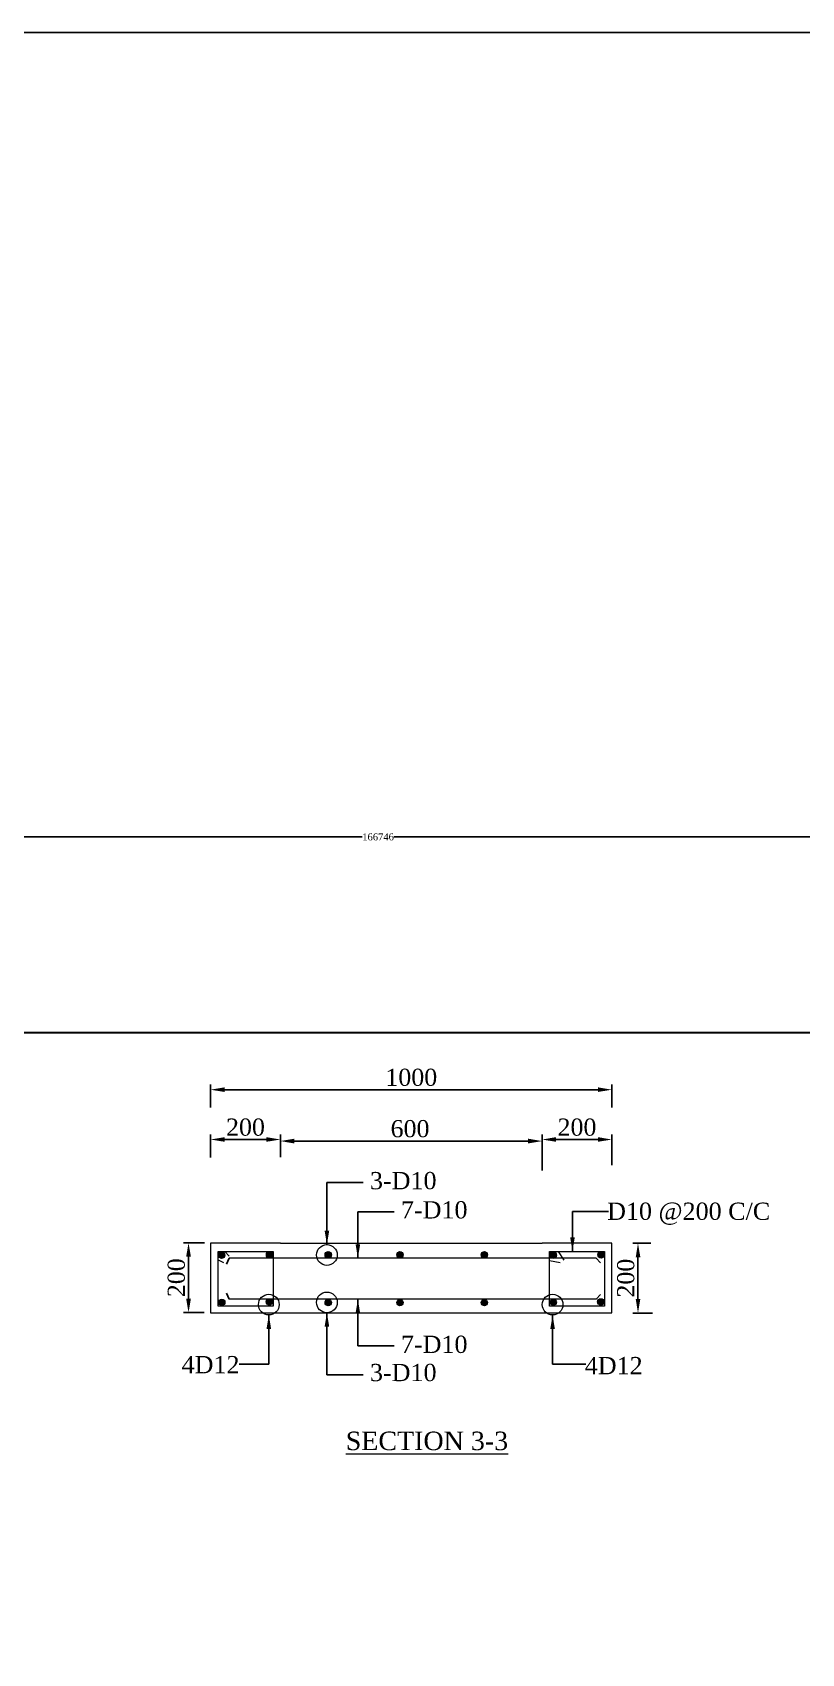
# Model space of a CAD drawing. Header units: metres. Extents: x -2434 to 11656, y -15288 to 8109.
# Drawn here: x 4451.5 to 4506.6, y -11655.3 to -11539.2 of the extents above; entities that cross this region are included whole.
import ezdxf

# ---------------------------------------------------------------- set-up
doc = ezdxf.new("R2010")
doc.units = ezdxf.units.M
doc.layers.add('Blocks', color=11, linetype='Continuous', lineweight=9)
doc.layers.add('LINE', color=7, linetype='Continuous')
doc.styles.get("Standard").update_dxf_attribs({"font": 'times.ttf'})
doc.dimstyles.get("Standard").update_dxf_attribs({"dimtxt": 0.5, "dimasz": 0.4075, "dimexe": 0.364, "dimexo": 0.219, "dimgap": 0.09, "dimtad": 0, "dimdec": 0, "dimlfac": 1000, "dimzin": 0, "dimdsep": 46, "dimtxsty": 'Standard', "dimcen": 0.09, "dimadec": 0, "dimazin": 0, "dimtfac": 1, "dimtdec": 0, "dimtofl": 0, "dimtmove": 0, "dimatfit": 3, "dimfxl": 1, "dimtolj": 1, "dimtzin": 0, "dimarcsym": 0})

# ---------------------------------------------------------------- blocks, each defined once
blk = doc.blocks.new('*D144')
at = {"layer": 'Blocks', "color": 0, "linetype": 'ByBlock', "lineweight": -2, "ltscale": 0.5}
for p, q in [((4464.27, -11619.79), (4464.27, -11618.14)), ((4468.27, -11618.51), (4465.27, -11618.51)), ((4469.27, -11619.78), (4469.27, -11618.14))]:
    blk.add_line(p, q, dxfattribs=at)
at = {"layer": 'Blocks', "color": 0, "linetype": 'ByBlock', "lineweight": -3, "ltscale": 0.5}
for points in [[(4465.27, -11618.34), (4465.27, -11618.67), (4464.27, -11618.51)], [(4468.27, -11618.34), (4468.27, -11618.67), (4469.27, -11618.51)]]:
    blk.add_solid(points, dxfattribs=at)
at = {"layer": 'Defpoints', "color": 0, "linetype": 'ByBlock', "lineweight": -3, "ltscale": 0.5}
for p in [(4464.27, -11618.51), (4464.27, -11620.01), (4469.27, -11620)]:
    blk.add_point(p, dxfattribs=at)
at = {"layer": 'Blocks', "color": 0, "linetype": 'ByBlock', "lineweight": 13, "ltscale": 0.5, "insert": (4466.77, -11617.63), "char_height": 1.23, "attachment_point": 5}
blk.add_mtext('\\A1;{\\fTimes New Roman|b0|i0|c0|p18;200}', dxfattribs=at)
blk = doc.blocks.new('*D145')
at = {"layer": 'Blocks', "color": 0, "linetype": 'ByBlock', "lineweight": -2, "ltscale": 0.5}
for p, q in [((4463.83, -11625.91), (4462.33, -11625.91)), ((4462.69, -11626.91), (4462.69, -11629.91)), ((4463.81, -11630.91), (4462.33, -11630.91))]:
    blk.add_line(p, q, dxfattribs=at)
at = {"layer": 'Blocks', "color": 0, "linetype": 'ByBlock', "lineweight": -3, "ltscale": 0.5}
for points in [[(4462.52, -11626.91), (4462.86, -11626.91), (4462.69, -11625.91)], [(4462.52, -11629.91), (4462.86, -11629.91), (4462.69, -11630.91)]]:
    blk.add_solid(points, dxfattribs=at)
at = {"layer": 'Defpoints', "color": 0, "linetype": 'ByBlock', "lineweight": -3, "ltscale": 0.5}
for p in [(4464.05, -11625.91), (4462.69, -11630.91), (4464.03, -11630.91)]:
    blk.add_point(p, dxfattribs=at)
at = {"layer": 'Blocks', "color": 0, "linetype": 'ByBlock', "lineweight": 13, "ltscale": 0.5, "insert": (4461.82, -11628.41), "char_height": 1.23, "attachment_point": 5, "rotation": 90}
blk.add_mtext('\\A1;{\\fTimes New Roman|b0|i0|c0|p18;200}', dxfattribs=at)
blk = doc.blocks.new('*D146')
at = {"layer": 'Blocks', "color": 0, "linetype": 'ByBlock', "lineweight": -2, "ltscale": 0.5}
for p, q in [((4488.02, -11620.74), (4488.02, -11618.14)), ((4492.02, -11618.51), (4489.02, -11618.51)), ((4493.02, -11620.35), (4493.02, -11618.14))]:
    blk.add_line(p, q, dxfattribs=at)
at = {"layer": 'Blocks', "color": 0, "linetype": 'ByBlock', "lineweight": -3, "ltscale": 0.5}
for points in [[(4489.02, -11618.34), (4489.02, -11618.67), (4488.02, -11618.51)], [(4492.02, -11618.34), (4492.02, -11618.67), (4493.02, -11618.51)]]:
    blk.add_solid(points, dxfattribs=at)
at = {"layer": 'Defpoints', "color": 0, "linetype": 'ByBlock', "lineweight": -3, "ltscale": 0.5}
for p in [(4488.02, -11618.51), (4488.02, -11620.96), (4493.02, -11620.57)]:
    blk.add_point(p, dxfattribs=at)
at = {"layer": 'Blocks', "color": 0, "linetype": 'ByBlock', "lineweight": 13, "ltscale": 0.5, "insert": (4490.52, -11617.63), "char_height": 1.23, "attachment_point": 5}
blk.add_mtext('\\A1;{\\fTimes New Roman|b0|i0|c0|p18;200}', dxfattribs=at)
blk = doc.blocks.new('*D147')
at = {"layer": 'Blocks', "color": 0, "linetype": 'ByBlock', "lineweight": -2, "ltscale": 0.5}
for p, q in [((4495.82, -11625.94), (4494.53, -11625.94)), ((4494.89, -11626.94), (4494.89, -11629.94)), ((4495.93, -11630.94), (4494.53, -11630.94))]:
    blk.add_line(p, q, dxfattribs=at)
at = {"layer": 'Blocks', "color": 0, "linetype": 'ByBlock', "lineweight": -3, "ltscale": 0.5}
for points in [[(4494.73, -11626.94), (4495.06, -11626.94), (4494.89, -11625.94)], [(4494.73, -11629.94), (4495.06, -11629.94), (4494.89, -11630.94)]]:
    blk.add_solid(points, dxfattribs=at)
at = {"layer": 'Defpoints', "color": 0, "linetype": 'ByBlock', "lineweight": -3, "ltscale": 0.5}
for p in [(4496.04, -11625.94), (4494.89, -11630.94), (4496.15, -11630.94)]:
    blk.add_point(p, dxfattribs=at)
at = {"layer": 'Blocks', "color": 0, "linetype": 'ByBlock', "lineweight": 13, "ltscale": 0.5, "insert": (4494.02, -11628.44), "char_height": 1.23, "attachment_point": 5, "rotation": 90}
blk.add_mtext('\\A1;{\\fTimes New Roman|b0|i0|c0|p18;200}', dxfattribs=at)
blk = doc.blocks.new('*D148')
at = {"layer": 'Blocks', "color": 0, "linetype": 'ByBlock', "lineweight": -2, "ltscale": 0.5}
for p, q in [((4469.27, -11619.78), (4469.27, -11618.25)), ((4487.02, -11618.62), (4470.27, -11618.62)), ((4488.02, -11620.52), (4488.02, -11618.25))]:
    blk.add_line(p, q, dxfattribs=at)
at = {"layer": 'Blocks', "color": 0, "linetype": 'ByBlock', "lineweight": -3, "ltscale": 0.5}
for points in [[(4470.27, -11618.45), (4470.27, -11618.79), (4469.27, -11618.62)], [(4487.02, -11618.45), (4487.02, -11618.79), (4488.02, -11618.62)]]:
    blk.add_solid(points, dxfattribs=at)
at = {"layer": 'Defpoints', "color": 0, "linetype": 'ByBlock', "lineweight": -3, "ltscale": 0.5}
for p in [(4469.27, -11618.62), (4469.27, -11620), (4488.02, -11620.74)]:
    blk.add_point(p, dxfattribs=at)
at = {"layer": 'Blocks', "color": 0, "linetype": 'ByBlock', "lineweight": 13, "ltscale": 0.5, "insert": (4478.56, -11617.74), "char_height": 1.23, "attachment_point": 5}
blk.add_mtext('\\A1;600', dxfattribs=at)
blk = doc.blocks.new('*D158')
at = {"color": 0, "lineweight": -2, "ltscale": 0.5}
for p, q in [((4392.9, -11596.98), (4392.9, -11596.46)), ((4393.3, -11596.83), (4475.13, -11596.83)), ((4559.24, -11596.83), (4477.41, -11596.83)), ((4559.64, -11596.98), (4559.64, -11596.46))]:
    blk.add_line(p, q, dxfattribs=at)
at = {"color": 0, "linetype": 'Continuous', "lineweight": -3, "ltscale": 0.5}
for points in [[(4393.3, -11596.76), (4393.3, -11596.89), (4392.9, -11596.83)], [(4559.24, -11596.76), (4559.24, -11596.89), (4559.64, -11596.83)]]:
    blk.add_solid(points, dxfattribs=at)
at = {"layer": 'Defpoints', "color": 0, "linetype": 'Continuous', "lineweight": -3, "ltscale": 0.5}
for p in [(4559.64, -11596.83), (4392.9, -11610.83), (4559.64, -11610.83)]:
    blk.add_point(p, dxfattribs=at)
at = {"color": 0, "linetype": 'Continuous', "lineweight": -3, "ltscale": 0.5, "insert": (4476.27, -11596.83), "char_height": 0.5, "attachment_point": 5}
blk.add_mtext('\\A1;166746', dxfattribs=at)
blk = doc.blocks.new('*D170')
at = {"layer": 'Blocks', "color": 0, "linetype": 'ByBlock', "lineweight": -2, "ltscale": 0.5}
for p, q in [((4464.27, -11616.21), (4464.27, -11614.57)), ((4465.27, -11614.94), (4492.02, -11614.94)), ((4493.02, -11616.21), (4493.02, -11614.57))]:
    blk.add_line(p, q, dxfattribs=at)
at = {"layer": 'Blocks', "color": 0, "linetype": 'ByBlock', "lineweight": -3, "ltscale": 0.5}
for points in [[(4465.27, -11614.77), (4465.27, -11615.1), (4464.27, -11614.94)], [(4492.02, -11614.77), (4492.02, -11615.1), (4493.02, -11614.94)]]:
    blk.add_solid(points, dxfattribs=at)
at = {"layer": 'Defpoints', "color": 0, "linetype": 'ByBlock', "lineweight": -3, "ltscale": 0.5}
for p in [(4493.02, -11614.94), (4464.27, -11616.43), (4493.02, -11616.43)]:
    blk.add_point(p, dxfattribs=at)
at = {"layer": 'Blocks', "color": 0, "linetype": 'ByBlock', "lineweight": 13, "ltscale": 0.5, "insert": (4478.65, -11614.06), "char_height": 1.23, "attachment_point": 5}
blk.add_mtext('\\A1;1000', dxfattribs=at)
blk = doc.blocks.new('*D182')
at = {"layer": 'Blocks', "color": 0, "linetype": 'ByBlock', "lineweight": -2, "ltscale": 0.5}
for p, q in [((4464.27, -11619.79), (4464.27, -11618.14)), ((4468.27, -11618.51), (4465.27, -11618.51)), ((4469.27, -11619.78), (4469.27, -11618.14))]:
    blk.add_line(p, q, dxfattribs=at)
at = {"layer": 'Blocks', "color": 0, "linetype": 'ByBlock', "lineweight": -3, "ltscale": 0.5}
for points in [[(4465.27, -11618.34), (4465.27, -11618.67), (4464.27, -11618.51)], [(4468.27, -11618.34), (4468.27, -11618.67), (4469.27, -11618.51)]]:
    blk.add_solid(points, dxfattribs=at)
at = {"layer": 'Defpoints', "color": 0, "linetype": 'ByBlock', "lineweight": -3, "ltscale": 0.5}
for p in [(4464.27, -11618.51), (4464.27, -11620.01), (4469.27, -11620)]:
    blk.add_point(p, dxfattribs=at)
at = {"layer": 'Blocks', "color": 0, "linetype": 'ByBlock', "lineweight": 13, "ltscale": 0.5, "insert": (4466.77, -11617.63), "char_height": 1.23, "attachment_point": 5}
blk.add_mtext('\\A1;{\\fTimes New Roman|b0|i0|c0|p18;200}', dxfattribs=at)
blk = doc.blocks.new('*D183')
at = {"layer": 'Blocks', "color": 0, "linetype": 'ByBlock', "lineweight": -2, "ltscale": 0.5}
for p, q in [((4463.83, -11625.91), (4462.33, -11625.91)), ((4462.69, -11626.91), (4462.69, -11629.91)), ((4463.81, -11630.91), (4462.33, -11630.91))]:
    blk.add_line(p, q, dxfattribs=at)
at = {"layer": 'Blocks', "color": 0, "linetype": 'ByBlock', "lineweight": -3, "ltscale": 0.5}
for points in [[(4462.52, -11626.91), (4462.86, -11626.91), (4462.69, -11625.91)], [(4462.52, -11629.91), (4462.86, -11629.91), (4462.69, -11630.91)]]:
    blk.add_solid(points, dxfattribs=at)
at = {"layer": 'Defpoints', "color": 0, "linetype": 'ByBlock', "lineweight": -3, "ltscale": 0.5}
for p in [(4464.05, -11625.91), (4462.69, -11630.91), (4464.03, -11630.91)]:
    blk.add_point(p, dxfattribs=at)
at = {"layer": 'Blocks', "color": 0, "linetype": 'ByBlock', "lineweight": 13, "ltscale": 0.5, "insert": (4461.82, -11628.41), "char_height": 1.23, "attachment_point": 5, "rotation": 90}
blk.add_mtext('\\A1;{\\fTimes New Roman|b0|i0|c0|p18;200}', dxfattribs=at)
blk = doc.blocks.new('*D184')
at = {"layer": 'Blocks', "color": 0, "linetype": 'ByBlock', "lineweight": -2, "ltscale": 0.5}
for p, q in [((4488.02, -11620.74), (4488.02, -11618.14)), ((4492.02, -11618.51), (4489.02, -11618.51)), ((4493.02, -11620.35), (4493.02, -11618.14))]:
    blk.add_line(p, q, dxfattribs=at)
at = {"layer": 'Blocks', "color": 0, "linetype": 'ByBlock', "lineweight": -3, "ltscale": 0.5}
for points in [[(4489.02, -11618.34), (4489.02, -11618.67), (4488.02, -11618.51)], [(4492.02, -11618.34), (4492.02, -11618.67), (4493.02, -11618.51)]]:
    blk.add_solid(points, dxfattribs=at)
at = {"layer": 'Defpoints', "color": 0, "linetype": 'ByBlock', "lineweight": -3, "ltscale": 0.5}
for p in [(4488.02, -11618.51), (4488.02, -11620.96), (4493.02, -11620.57)]:
    blk.add_point(p, dxfattribs=at)
at = {"layer": 'Blocks', "color": 0, "linetype": 'ByBlock', "lineweight": 13, "ltscale": 0.5, "insert": (4490.52, -11617.63), "char_height": 1.23, "attachment_point": 5}
blk.add_mtext('\\A1;{\\fTimes New Roman|b0|i0|c0|p18;200}', dxfattribs=at)
blk = doc.blocks.new('*D185')
at = {"layer": 'Blocks', "color": 0, "linetype": 'ByBlock', "lineweight": -2, "ltscale": 0.5}
for p, q in [((4495.82, -11625.94), (4494.53, -11625.94)), ((4494.89, -11626.94), (4494.89, -11629.94)), ((4495.93, -11630.94), (4494.53, -11630.94))]:
    blk.add_line(p, q, dxfattribs=at)
at = {"layer": 'Blocks', "color": 0, "linetype": 'ByBlock', "lineweight": -3, "ltscale": 0.5}
for points in [[(4494.73, -11626.94), (4495.06, -11626.94), (4494.89, -11625.94)], [(4494.73, -11629.94), (4495.06, -11629.94), (4494.89, -11630.94)]]:
    blk.add_solid(points, dxfattribs=at)
at = {"layer": 'Defpoints', "color": 0, "linetype": 'ByBlock', "lineweight": -3, "ltscale": 0.5}
for p in [(4496.04, -11625.94), (4494.89, -11630.94), (4496.15, -11630.94)]:
    blk.add_point(p, dxfattribs=at)
at = {"layer": 'Blocks', "color": 0, "linetype": 'ByBlock', "lineweight": 13, "ltscale": 0.5, "insert": (4494.02, -11628.44), "char_height": 1.23, "attachment_point": 5, "rotation": 90}
blk.add_mtext('\\A1;{\\fTimes New Roman|b0|i0|c0|p18;200}', dxfattribs=at)
blk = doc.blocks.new('*D186')
at = {"layer": 'Blocks', "color": 0, "linetype": 'ByBlock', "lineweight": -2, "ltscale": 0.5}
for p, q in [((4469.27, -11619.78), (4469.27, -11618.25)), ((4487.02, -11618.62), (4470.27, -11618.62)), ((4488.02, -11620.52), (4488.02, -11618.25))]:
    blk.add_line(p, q, dxfattribs=at)
at = {"layer": 'Blocks', "color": 0, "linetype": 'ByBlock', "lineweight": -3, "ltscale": 0.5}
for points in [[(4470.27, -11618.45), (4470.27, -11618.79), (4469.27, -11618.62)], [(4487.02, -11618.45), (4487.02, -11618.79), (4488.02, -11618.62)]]:
    blk.add_solid(points, dxfattribs=at)
at = {"layer": 'Defpoints', "color": 0, "linetype": 'ByBlock', "lineweight": -3, "ltscale": 0.5}
for p in [(4469.27, -11618.62), (4469.27, -11620), (4488.02, -11620.74)]:
    blk.add_point(p, dxfattribs=at)
at = {"layer": 'Blocks', "color": 0, "linetype": 'ByBlock', "lineweight": 13, "ltscale": 0.5, "insert": (4478.56, -11617.74), "char_height": 1.23, "attachment_point": 5}
blk.add_mtext('\\A1;600', dxfattribs=at)
blk = doc.blocks.new('*D197')
at = {"color": 0, "lineweight": -2, "ltscale": 0.5}
for p, q in [((4392.9, -11596.98), (4392.9, -11596.46)), ((4393.3, -11596.83), (4475.13, -11596.83)), ((4559.24, -11596.83), (4477.41, -11596.83)), ((4559.64, -11596.98), (4559.64, -11596.46))]:
    blk.add_line(p, q, dxfattribs=at)
at = {"color": 0, "linetype": 'Continuous', "lineweight": -3, "ltscale": 0.5}
for points in [[(4393.3, -11596.76), (4393.3, -11596.89), (4392.9, -11596.83)], [(4559.24, -11596.76), (4559.24, -11596.89), (4559.64, -11596.83)]]:
    blk.add_solid(points, dxfattribs=at)
at = {"layer": 'Defpoints', "color": 0, "linetype": 'Continuous', "lineweight": -3, "ltscale": 0.5}
for p in [(4559.64, -11596.83), (4392.9, -11610.83), (4559.64, -11610.83)]:
    blk.add_point(p, dxfattribs=at)
at = {"color": 0, "linetype": 'Continuous', "lineweight": -3, "ltscale": 0.5, "insert": (4476.27, -11596.83), "char_height": 0.5, "attachment_point": 5}
blk.add_mtext('\\A1;166746', dxfattribs=at)
blk = doc.blocks.new('*D209')
at = {"layer": 'Blocks', "color": 0, "linetype": 'ByBlock', "lineweight": -2, "ltscale": 0.5}
for p, q in [((4464.27, -11616.21), (4464.27, -11614.57)), ((4465.27, -11614.94), (4492.02, -11614.94)), ((4493.02, -11616.21), (4493.02, -11614.57))]:
    blk.add_line(p, q, dxfattribs=at)
at = {"layer": 'Blocks', "color": 0, "linetype": 'ByBlock', "lineweight": -3, "ltscale": 0.5}
for points in [[(4465.27, -11614.77), (4465.27, -11615.1), (4464.27, -11614.94)], [(4492.02, -11614.77), (4492.02, -11615.1), (4493.02, -11614.94)]]:
    blk.add_solid(points, dxfattribs=at)
at = {"layer": 'Defpoints', "color": 0, "linetype": 'ByBlock', "lineweight": -3, "ltscale": 0.5}
for p in [(4493.02, -11614.94), (4464.27, -11616.43), (4493.02, -11616.43)]:
    blk.add_point(p, dxfattribs=at)
at = {"layer": 'Blocks', "color": 0, "linetype": 'ByBlock', "lineweight": 13, "ltscale": 0.5, "insert": (4478.65, -11614.06), "char_height": 1.23, "attachment_point": 5}
blk.add_mtext('\\A1;1000', dxfattribs=at)

msp = doc.modelspace()

# ---------------------------------------------------------------- hatches: boundary and pattern name
at = {"layer": 'Blocks', "linetype": 'ByBlock', "lineweight": 13, "ltscale": 0.5}
for points in [[(4464.83381, -11626.794486, 1.0000007715), (4465.293022, -11626.794486, 1)], [(4464.83381, -11626.794486, 1.0000007715), (4465.293022, -11626.794486, 1)], [(4468.266602, -11626.770616, 1.0000007715), (4468.725814, -11626.770616, 1)], [(4468.266602, -11626.770616, 1.0000007715), (4468.725814, -11626.770616, 1)], [(4472.471315, -11626.767835, 1.0000007715), (4472.930528, -11626.767835, 1)], [(4472.471315, -11626.767835, 1.0000007715), (4472.930528, -11626.767835, 1)], [(4477.608921, -11626.767835, 1.0000007715), (4478.068134, -11626.767835, 1)], [(4477.608921, -11626.767835, 1.0000007715), (4478.068134, -11626.767835, 1)], [(4483.6543, -11626.767835, 1.0000007715), (4484.113512, -11626.767835, 1)], [(4483.6543, -11626.767835, 1.0000007715), (4484.113512, -11626.767835, 1)], [(4488.58381, -11626.794486, 1.0000007715), (4489.043022, -11626.794486, 1)], [(4488.58381, -11626.794486, 1.0000007715), (4489.043022, -11626.794486, 1)], [(4492.016602, -11626.770616, 1.0000007715), (4492.475814, -11626.770616, 1)], [(4492.016602, -11626.770616, 1.0000007715), (4492.475814, -11626.770616, 1)], [(4464.841662, -11630.17421, 1.0000007715), (4465.300874, -11630.17421, 1)], [(4464.841662, -11630.17421, 1.0000007715), (4465.300874, -11630.17421, 1)], [(4468.250588, -11630.142388, 1.0000007715), (4468.7098, -11630.142388, 1)], [(4468.250588, -11630.142388, 1.0000007715), (4468.7098, -11630.142388, 1)], [(4472.471315, -11630.193233, -1.0000007715), (4472.930528, -11630.193233, -1)], [(4472.471315, -11630.193233, -1.0000007715), (4472.930528, -11630.193233, -1)], [(4477.608921, -11630.193233, -1.0000007715), (4478.068134, -11630.193233, -1)], [(4477.608921, -11630.193233, -1.0000007715), (4478.068134, -11630.193233, -1)], [(4483.6543, -11630.193233, -1.0000007715), (4484.113512, -11630.193233, -1)], [(4483.6543, -11630.193233, -1.0000007715), (4484.113512, -11630.193233, -1)], [(4488.591662, -11630.17421, 1.0000007715), (4489.050874, -11630.17421, 1)], [(4488.591662, -11630.17421, 1.0000007715), (4489.050874, -11630.17421, 1)], [(4492.000588, -11630.142388, 1.0000007715), (4492.4598, -11630.142388, 1)], [(4492.000588, -11630.142388, 1.0000007715), (4492.4598, -11630.142388, 1)]]:
    msp.add_hatch(color=0, dxfattribs=at).paths.add_polyline_path(points)

# ---------------------------------------------------------------- linework, layer by layer
at = {"color": 0, "linetype": 'Continuous', "lineweight": -3, "ltscale": 0.5}
for p, q in [((4465.601353, -11627.008321), (4465.404899, -11627.444827)), ((4465.601353, -11627.008321), (4465.404899, -11627.444827)), ((4491.894844, -11627.008321), (4492.196474, -11627.337306)), ((4491.894844, -11627.008321), (4492.196474, -11627.337306)), ((4465.601353, -11629.952746), (4465.404899, -11629.516241)), ((4465.601353, -11629.952746), (4465.404899, -11629.516241)), ((4491.894844, -11629.952746), (4492.196474, -11629.623762)), ((4491.894844, -11629.952746), (4492.196474, -11629.623762))]:
    msp.add_line(p, q, dxfattribs=at)
msp.add_lwpolyline([(1816.766285, -11539.184507), (4613.12762, -11539.184507), (4613.12762, -11792.229715), (1816.766285, -11792.229715)], close=True, dxfattribs=at)
at = {"layer": 'Blocks', "color": 0, "linetype": 'ByBlock', "lineweight": 13, "ltscale": 0.5}
for p, q in [((4469.273465, -11625.935431), (4464.273465, -11625.935431)), ((4464.273465, -11625.935431), (4464.273465, -11630.935431)), ((4469.273465, -11625.935431), (4464.273465, -11625.935431)), ((4464.273465, -11625.935431), (4464.273465, -11630.935431)), ((4469.273465, -11625.935431), (4488.023465, -11625.935431)), ((4469.273465, -11625.935431), (4488.023465, -11625.935431)), ((4493.023465, -11625.935431), (4488.023465, -11625.935431)), ((4493.023465, -11625.935431), (4488.023465, -11625.935431)), ((4493.023465, -11630.935431), (4493.023465, -11625.935431)), ((4493.023465, -11630.935431), (4493.023465, -11625.935431)), ((4464.808668, -11627.124112), (4465.187944, -11627.322206)), ((4464.808668, -11627.124112), (4465.187944, -11627.322206)), ((4465.283478, -11626.521065), (4465.599997, -11626.877049)), ((4465.283478, -11626.521065), (4465.599997, -11626.877049)), ((4491.894844, -11627.008321), (4465.601353, -11627.008321)), ((4491.894844, -11627.008321), (4465.601353, -11627.008321)), ((4488.558668, -11627.183749), (4489.311652, -11627.323263)), ((4488.558668, -11627.183749), (4489.311652, -11627.323263)), ((4489.16031, -11626.521065), (4489.579431, -11627.160501)), ((4489.16031, -11626.521065), (4489.579431, -11627.160501)), ((4491.894844, -11629.952746), (4465.601353, -11629.952746)), ((4491.894844, -11629.952746), (4465.601353, -11629.952746)), ((4464.273465, -11630.935431), (4469.273465, -11630.935431)), ((4464.273465, -11630.935431), (4469.273465, -11630.935431)), ((4469.273465, -11630.935431), (4488.023465, -11630.935431)), ((4469.273465, -11630.935431), (4488.023465, -11630.935431)), ((4488.023465, -11630.935431), (4493.023465, -11630.935431)), ((4488.023465, -11630.935431), (4493.023465, -11630.935431))]:
    msp.add_line(p, q, dxfattribs=at)
for points in [[(4464.808668, -11626.521065), (4468.743647, -11626.521065), (4468.743647, -11630.440003), (4464.808668, -11630.440003)], [(4464.808668, -11626.521065), (4468.743647, -11626.521065), (4468.743647, -11630.440003), (4464.808668, -11630.440003)], [(4488.558668, -11626.521065), (4492.493647, -11626.521065), (4492.493647, -11630.440003), (4488.558668, -11630.440003)], [(4488.558668, -11626.521065), (4492.493647, -11626.521065), (4492.493647, -11630.440003), (4488.558668, -11630.440003)]]:
    msp.add_lwpolyline(points, close=True, dxfattribs=at)
msp.add_lwpolyline([(4465.187596, -11627.008321), (4464.931835, -11626.801376)], dxfattribs=at)
msp.add_lwpolyline([(4465.187596, -11627.008321), (4464.931835, -11626.801376)], dxfattribs=at)
for centre, radius in [((4472.603681, -11626.782181), 0.741293), ((4472.603681, -11626.782181), 0.741293), ((4465.063416, -11626.794486), 0.229606), ((4465.063416, -11626.794486), 0.229606), ((4468.496208, -11626.770616), 0.229606), ((4468.496208, -11626.770616), 0.229606), ((4472.700922, -11626.767835), 0.229606), ((4472.700922, -11626.767835), 0.229606), ((4477.838527, -11626.767835), 0.229606), ((4477.838527, -11626.767835), 0.229606), ((4483.883906, -11626.767835), 0.229606), ((4483.883906, -11626.767835), 0.229606), ((4488.813416, -11626.794486), 0.229606), ((4488.813416, -11626.794486), 0.229606), ((4492.246208, -11626.770616), 0.229606), ((4492.246208, -11626.770616), 0.229606), ((4472.603681, -11630.178886), 0.741293), ((4472.603681, -11630.178886), 0.741293), ((4465.071268, -11630.17421), 0.229606), ((4465.071268, -11630.17421), 0.229606), ((4468.44265, -11630.337721), 0.741293), ((4468.44265, -11630.337721), 0.741293), ((4468.480194, -11630.142388), 0.229606), ((4468.480194, -11630.142388), 0.229606), ((4472.700922, -11630.193233), 0.229606), ((4472.700922, -11630.193233), 0.229606), ((4477.838527, -11630.193233), 0.229606), ((4477.838527, -11630.193233), 0.229606), ((4483.883906, -11630.193233), 0.229606), ((4483.883906, -11630.193233), 0.229606), ((4488.772729, -11630.337721), 0.741293), ((4488.772729, -11630.337721), 0.741293), ((4488.821268, -11630.17421), 0.229606), ((4488.821268, -11630.17421), 0.229606), ((4492.230194, -11630.142388), 0.229606), ((4492.230194, -11630.142388), 0.229606)]:
    msp.add_circle(centre, radius, dxfattribs=at)
at = {"layer": 'LINE', "color": 1, "linetype": 'ByBlock', "lineweight": 30, "ltscale": 0.5}
msp.add_lwpolyline([(4392.89654, -11728.742228), (4392.89654, -11610.828736), (4559.642893, -11610.828736), (4559.642893, -11728.742228), (4392.89654, -11728.742228)], close=True, dxfattribs=at)
msp.add_lwpolyline([(4392.89654, -11728.742228), (4392.89654, -11610.828736), (4559.642893, -11610.828736), (4559.642893, -11728.742228), (4392.89654, -11728.742228)], close=True, dxfattribs=at)

# ---------------------------------------------------------------- texts
at = {"layer": 'Blocks', "color": 0, "linetype": 'ByBlock', "lineweight": 13, "ltscale": 0.5}
for s, insert, char_height, width, attachment_point in [('3-D10', (4478.073137, -11622.090243), 1.2370505, 51.40917127, 8), ('3-D10', (4478.073137, -11622.090243), 1.2370505, 51.40917127, 8), ('7-D10', (4480.29146, -11624.184627), 1.2370505, 51.40917127, 8), ('7-D10', (4480.29146, -11624.184627), 1.2370505, 51.40917127, 8), ('D10 @200 C/C', (4498.52232, -11624.62611), 1.23705055, 51.40917127, 8), ('D10 @200 C/C', (4498.52232, -11624.62611), 1.23705055, 51.40917127, 8), ('7-D10', (4480.29146, -11633.820105), 1.2370505, 51.40917127, 8), ('7-D10', (4480.29146, -11633.820105), 1.2370505, 51.40917127, 8), ('4D12', (4464.266186, -11635.261181), 1.2370505, 51.40917127, 8), ('4D12', (4464.266186, -11635.261181), 1.2370505, 51.40917127, 8), ('4D12', (4493.151508, -11635.329464), 1.2370505, 51.40917127, 8), ('4D12', (4493.151508, -11635.329464), 1.2370505, 51.40917127, 8), ('3-D10', (4478.073137, -11635.840051), 1.2370505, 51.40917127, 8), ('3-D10', (4478.073137, -11635.840051), 1.2370505, 51.40917127, 8), ('{\\L\\C7;SECTION 3-3}', (4473.953862, -11639.436476), 1.32685953, 55.69635843, 1), ('{\\L\\C7;SECTION 3-3}', (4473.953862, -11639.436476), 1.32685953, 55.69635843, 1)]:
    msp.add_mtext(s, dxfattribs=dict(at, insert=insert, char_height=char_height, width=width, attachment_point=attachment_point))

# ---------------------------------------------------------------- dimensions: what is measured, and where the dimension line sits
at = {"color": 0, "linetype": 'Continuous', "lineweight": -3, "ltscale": 0.5}
for picture in ['*D158', '*D197']:
    dim = msp.add_linear_dim(base=(4559.642893, -11596.826603), p1=(4392.89654, -11610.828736), p2=(4559.642893, -11610.828736), dimstyle='Standard', override={"dimfxl": 0.15, "dimfxlon": 1}, dxfattribs=at)
    dim.commit()
    dim.dimension.update_dxf_attribs({"geometry": picture, "text_midpoint": (4476.269716, -11596.826603)})
at = {"layer": 'Blocks', "color": 0, "linetype": 'ByBlock', "lineweight": 13, "ltscale": 0.5}
for picture in ['*D170', '*D209']:
    dim = msp.add_linear_dim(base=(4493.023465, -11614.937528), p1=(4464.273465, -11616.431177), p2=(4493.023465, -11616.431177), text='1000', dimstyle='Standard', override={"dimtxt": 1.23, "dimasz": 1, "dimgap": 0.25, "dimtad": 1, "dimazin": 1, "dimfxl": 700, "dimfxlon": 1}, dxfattribs=at)
    dim.commit()
    dim.dimension.update_dxf_attribs({"geometry": picture, "text_midpoint": (4478.648465, -11614.061886)})
for base, p1, p2, text, picture, middle in [((4464.273465, -11618.507826), (4469.273465, -11619.997619), (4464.273465, -11620.009168), '{\\fTimes New Roman|b0|i0|c0|p18;200}', '*D144', (4466.773465, -11618.507826)), ((4464.273465, -11618.507826), (4469.273465, -11619.997619), (4464.273465, -11620.009168), '{\\fTimes New Roman|b0|i0|c0|p18;200}', '*D182', (4466.773465, -11618.507826)), ((4469.273465, -11618.618617), (4488.023465, -11620.737503), (4469.273465, -11619.997619), '600', '*D148', (4478.555938, -11618.618617)), ((4469.273465, -11618.618617), (4488.023465, -11620.737503), (4469.273465, -11619.997619), '600', '*D186', (4478.555938, -11618.618617)), ((4488.023465, -11618.507826), (4493.023465, -11620.572547), (4488.023465, -11620.956503), '{\\fTimes New Roman|b0|i0|c0|p18;200}', '*D146', (4490.523465, -11618.507826)), ((4488.023465, -11618.507826), (4493.023465, -11620.572547), (4488.023465, -11620.956503), '{\\fTimes New Roman|b0|i0|c0|p18;200}', '*D184', (4490.523465, -11618.507826))]:
    dim = msp.add_linear_dim(base=base, p1=p1, p2=p2, text=text, dimstyle='Standard', override={"dimtxt": 1.23, "dimasz": 1, "dimgap": 0.25, "dimtad": 1, "dimazin": 1, "dimfxl": 700, "dimfxlon": 1}, dxfattribs=at)
    dim.commit()
    dim.dimension.update_dxf_attribs({"geometry": picture, "text_midpoint": middle, "dimtype": 160})
for base, p1, p2, picture, middle in [((4462.69137, -11630.907398), (4464.049298, -11625.907398), (4464.031591, -11630.907398), '*D145', (4462.69137, -11628.407398)), ((4462.69137, -11630.907398), (4464.049298, -11625.907398), (4464.031591, -11630.907398), '*D183', (4462.69137, -11628.407398)), ((4494.892054, -11630.935431), (4496.036072, -11625.935431), (4496.14772, -11630.935431), '*D147', (4494.892054, -11628.435431)), ((4494.892054, -11630.935431), (4496.036072, -11625.935431), (4496.14772, -11630.935431), '*D185', (4494.892054, -11628.435431))]:
    dim = msp.add_linear_dim(base=base, p1=p1, p2=p2, angle=90, text='{\\fTimes New Roman|b0|i0|c0|p18;200}', dimstyle='Standard', override={"dimtxt": 1.23, "dimasz": 1, "dimgap": 0.25, "dimtad": 1, "dimazin": 1, "dimfxl": 700, "dimfxlon": 1}, dxfattribs=at)
    dim.commit()
    dim.dimension.update_dxf_attribs({"geometry": picture, "text_midpoint": middle, "dimtype": 160})

# ---------------------------------------------------------------- leaders
for points in [[(4472.603681, -11626.040889), (4472.603681, -11621.584787), (4475.195301, -11621.584787)], [(4472.603681, -11626.040889), (4472.603681, -11621.584787), (4475.195301, -11621.584787)], [(4474.822004, -11627.008321), (4474.822004, -11623.679171), (4477.413624, -11623.679171)], [(4474.822004, -11627.008321), (4474.822004, -11623.679171), (4477.413624, -11623.679171)], [(4490.197116, -11626.521065), (4490.197116, -11623.672598), (4492.788736, -11623.672598)], [(4490.197116, -11626.521065), (4490.197116, -11623.672598), (4492.788736, -11623.672598)], [(4474.822004, -11629.952746), (4474.822004, -11633.281896), (4477.413624, -11633.281896)], [(4474.822004, -11629.952746), (4474.822004, -11633.281896), (4477.413624, -11633.281896)], [(4468.44265, -11631.079013), (4468.44265, -11634.602303), (4466.308451, -11634.602303)], [(4468.44265, -11631.079013), (4468.44265, -11634.602303), (4466.308451, -11634.602303)], [(4472.603681, -11630.920179), (4472.603681, -11635.376281), (4475.195301, -11635.376281)], [(4472.603681, -11630.920179), (4472.603681, -11635.376281), (4475.195301, -11635.376281)], [(4488.772729, -11631.079013), (4488.772729, -11634.602303), (4491.155827, -11634.602303)], [(4488.772729, -11631.079013), (4488.772729, -11634.602303), (4491.155827, -11634.602303)]]:
    msp.add_leader(points, dimstyle='Standard', override={"dimtxt": 1.23, "dimasz": 1, "dimgap": 0.25, "dimtad": 1, "dimazin": 1, "dimfxl": 700, "dimfxlon": 1}, dxfattribs=at)

doc.saveas('drawing.dxf')
